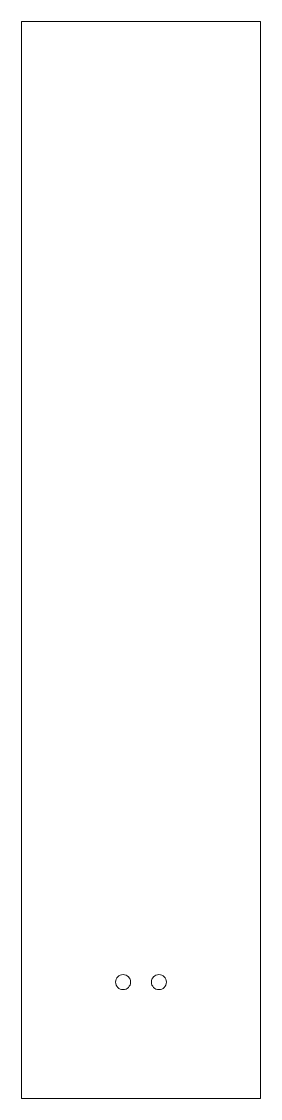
# Model space of a CAD drawing. Header units: millimetres. Extents: x -7.9 to 7.9, y -35.7 to 35.7.
import ezdxf

# ---------------------------------------------------------------- set-up
doc = ezdxf.new("R2010")
doc.units = ezdxf.units.MM

msp = doc.modelspace()

# ---------------------------------------------------------------- linework, layer by layer
at = {"color": 7, "linetype": 'Continuous', "lineweight": 15}
for p, q in [((7.9375, 35.71875), (-7.9375, 35.71875)), ((-7.9375, 35.71875), (-7.9375, -35.71875)), ((7.9375, -35.71875), (7.9375, 35.71875)), ((-7.9375, -35.71875), (7.9375, -35.71875))]:
    msp.add_line(p, q, dxfattribs=at)
for centre in [(-1.19, -28), (1.19, -28)]:
    msp.add_circle(centre, 0.5, dxfattribs=at)

doc.saveas('drawing.dxf')
